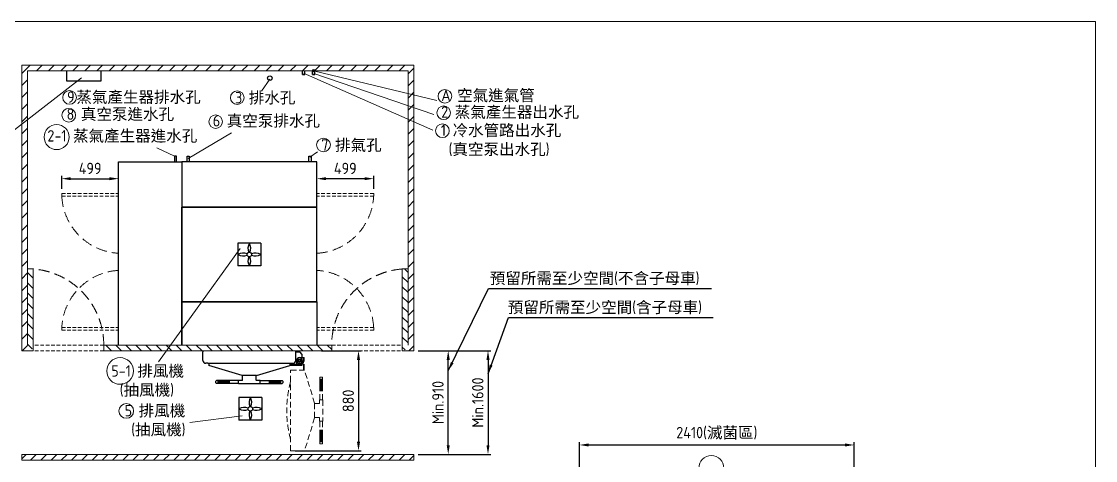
# Model space of a CAD drawing. Header units: millimetres. Extents: x -437105 to -215729, y -13373 to 269.
# Drawn here: x -344149 to -334723, y -3588 to 269 of the extents above; entities that cross this region are included whole.
import ezdxf

# ---------------------------------------------------------------- set-up
doc = ezdxf.new("R2010")
doc.units = ezdxf.units.MM
doc.header["$MEASUREMENT"] = 0
doc.linetypes.add('HIDDEN', pattern=[9.525, 6.35, -3.175])
doc.layers.get('0').update_dxf_attribs({"lineweight": 25})
for name, color, linetype, lineweight in [('D', 3, 'Continuous', 13), ('F', 7, 'Continuous', 15), ('H', 2, 'HIDDEN', 15), ('S', 4, 'Continuous', 15)]:
    doc.layers.add(name, color=color, linetype=linetype, lineweight=lineweight)
doc.styles.get("Standard").update_dxf_attribs({"font": 'KAIU.TTF'})
doc.styles.add('STU25', font='isocp2.shx')
doc.dimstyles.new('STU25', dxfattribs={"dimscale": 40, "dimtxt": 2.5, "dimasz": 2, "dimexe": 0.6, "dimexo": 1, "dimgap": 1, "dimtad": 1, "dimdsep": 46, "dimtxsty": 'STU25', "dimcen": 2, "dimazin": 2, "dimtfac": 1, "dimtmove": 0, "dimatfit": 3, "dimfxl": 0, "dimtolj": 1, "dimtzin": 0, "dimarcsym": 0})
doc.dimstyles.new('STU25$7', dxfattribs={"dimscale": 40, "dimtxt": 2.5, "dimasz": 2, "dimexe": 1.25, "dimexo": 0.625, "dimgap": 1, "dimtad": 0, "dimdec": 4, "dimdsep": 46, "dimtxsty": 'STU25', "dimcen": 2.5, "dimazin": 2, "dimtfac": 1, "dimtdec": 4, "dimtmove": 0, "dimatfit": 3, "dimfxl": 0, "dimtolj": 1, "dimtzin": 0, "dimarcsym": 0})

# ---------------------------------------------------------------- blocks, each defined once
blk = doc.blocks.new('*D4')
at = {"layer": 'D', "color": 0, "lineweight": -2}
for p, q in [((-341516.6, -2623.4), (-341167, -2623.4)), ((-341191, -2703.4), (-341191, -3423.4)), ((-341747.1, -3503.4), (-341167, -3503.4))]:
    blk.add_line(p, q, dxfattribs=at)
at = {"layer": 'D', "color": 0}
for points in [[(-341177.7, -2703.4), (-341204.4, -2703.4), (-341191, -2623.4)], [(-341204.4, -3423.4), (-341177.7, -3423.4), (-341191, -3503.4)]]:
    blk.add_solid(points, dxfattribs=at)
at = {"layer": 'Defpoints', "color": 0}
for p in [(-341556.6, -2623.4), (-341787.1, -3503.4), (-341191, -3503.4)]:
    blk.add_point(p, dxfattribs=at)
at = {"layer": 'D', "color": 0, "insert": (-341281, -3063.4), "char_height": 100, "attachment_point": 5, "rotation": 90, "style": 'STU25'}
blk.add_mtext('\\A1;880', dxfattribs=at)
blk = doc.blocks.new('*D7')
at = {"layer": 'D', "color": 0, "lineweight": -2}
for p, q in [((-340666.6, -2623.4), (-340379.7, -2623.4)), ((-340403.7, -3453.4), (-340403.7, -2703.4)), ((-340666.6, -3533.4), (-340379.7, -3533.4))]:
    blk.add_line(p, q, dxfattribs=at)
at = {"layer": 'D', "color": 0}
for points in [[(-340390.4, -2703.4), (-340417.1, -2703.4), (-340403.7, -2623.4)], [(-340417.1, -3453.4), (-340390.4, -3453.4), (-340403.7, -3533.4)]]:
    blk.add_solid(points, dxfattribs=at)
at = {"layer": 'Defpoints', "color": 0}
for p in [(-340706.6, -2623.4), (-340403.7, -2623.4), (-340706.6, -3533.4)]:
    blk.add_point(p, dxfattribs=at)
at = {"layer": 'D', "color": 0, "insert": (-340493.7, -3078.4), "char_height": 100, "attachment_point": 5, "rotation": 90, "style": 'STU25'}
blk.add_mtext('\\A1;{\\Fisocp2.shx;Min.910}', dxfattribs=at)
blk = doc.blocks.new('*D8')
at = {"layer": 'D', "color": 0, "lineweight": -2}
for p, q in [((-340666.6, -2623.4), (-340030.7, -2623.4)), ((-340054.7, -2703.4), (-340054.7, -3453.4)), ((-340666.6, -3533.4), (-340030.7, -3533.4))]:
    blk.add_line(p, q, dxfattribs=at)
at = {"layer": 'D', "color": 0}
for points in [[(-340041.4, -2703.4), (-340068, -2703.4), (-340054.7, -2623.4)], [(-340068, -3453.4), (-340041.4, -3453.4), (-340054.7, -3533.4)]]:
    blk.add_solid(points, dxfattribs=at)
at = {"layer": 'Defpoints', "color": 0}
for p in [(-340706.6, -2623.4), (-340706.6, -3533.4), (-340054.7, -3533.4)]:
    blk.add_point(p, dxfattribs=at)
at = {"layer": 'D', "color": 0, "insert": (-340144.7, -3078.4), "char_height": 100, "attachment_point": 5, "rotation": 90, "style": 'STU25'}
blk.add_mtext('\\A1;{\\Fisocp2.shx;Min.1600}', dxfattribs=at)
blk = doc.blocks.new('*D10')
at = {"layer": 'D', "color": 0, "lineweight": -2}
for p, q in [((-339251.7, -3884.9), (-339251.7, -3427)), ((-339171.7, -3451), (-336921.7, -3451)), ((-336841.7, -3884.9), (-336841.7, -3427))]:
    blk.add_line(p, q, dxfattribs=at)
at = {"layer": 'D', "color": 0}
for points in [[(-339171.7, -3437.6), (-339171.7, -3464.3), (-339251.7, -3451)], [(-336921.7, -3464.3), (-336921.7, -3437.6), (-336841.7, -3451)]]:
    blk.add_solid(points, dxfattribs=at)
at = {"layer": 'Defpoints', "color": 0}
for p in [(-336841.7, -3451), (-339251.7, -3924.9), (-336841.7, -3924.9)]:
    blk.add_point(p, dxfattribs=at)
at = {"layer": 'D', "color": 0, "insert": (-338046.7, -3348), "char_height": 100, "attachment_point": 5, "style": 'STU25'}
blk.add_mtext('\\A1;2410({\\f標楷體|b0|i0|c136|p65;滅菌區})', dxfattribs=at)
blk = doc.blocks.new('*D19')
at = {"layer": 'D', "color": 0, "lineweight": -2}
for p, q in [((-343795.6, -1201.4), (-343795.6, -1087.9)), ((-343715.6, -1111.9), (-343376.6, -1111.9)), ((-343296.6, -1201.4), (-343296.6, -1087.9))]:
    blk.add_line(p, q, dxfattribs=at)
at = {"layer": 'D', "color": 0}
for points in [[(-343715.6, -1098.6), (-343715.6, -1125.2), (-343795.6, -1111.9)], [(-343376.6, -1125.2), (-343376.6, -1098.6), (-343296.6, -1111.9)]]:
    blk.add_solid(points, dxfattribs=at)
at = {"layer": 'Defpoints', "color": 0}
for p in [(-343296.6, -1111.9), (-343795.6, -1241.4), (-343296.6, -1241.4)]:
    blk.add_point(p, dxfattribs=at)
at = {"layer": 'D', "color": 0, "insert": (-343546.1, -1021.9), "char_height": 100, "attachment_point": 5, "style": 'STU25'}
blk.add_mtext('\\A1;499', dxfattribs=at)
blk = doc.blocks.new('*D20')
at = {"layer": 'D', "color": 0, "lineweight": -2}
for p, q in [((-341556.6, -1201.4), (-341556.6, -1087.9)), ((-341137.6, -1111.9), (-341476.6, -1111.9)), ((-341057.6, -1201.4), (-341057.6, -1087.9))]:
    blk.add_line(p, q, dxfattribs=at)
at = {"layer": 'D', "color": 0}
for points in [[(-341476.6, -1098.6), (-341476.6, -1125.2), (-341556.6, -1111.9)], [(-341137.6, -1125.2), (-341137.6, -1098.6), (-341057.6, -1111.9)]]:
    blk.add_solid(points, dxfattribs=at)
at = {"layer": 'Defpoints', "color": 0}
for p in [(-341556.6, -1111.9), (-341556.6, -1241.4), (-341057.6, -1241.4)]:
    blk.add_point(p, dxfattribs=at)
at = {"layer": 'D', "color": 0, "insert": (-341307.1, -1021.9), "char_height": 100, "attachment_point": 5, "style": 'STU25'}
blk.add_mtext('\\A1;499', dxfattribs=at)

msp = doc.modelspace()

# ---------------------------------------------------------------- hatches: boundary and pattern name
msp.add_hatch(color=256).paths.add_polyline_path([(-341584.666, -152.687, 1), (-341584.666, -174.208, 1)])
at = {"layer": 'H', "ltscale": 5}
h = msp.add_hatch(dxfattribs=at)
h.set_pattern_fill('ANSI31', color=256, scale=600, style=0)
h.set_pattern_definition([(45, (-134889.81, 13589.924), (-53.033009, 53.033009), [])])
h.paths.add_polyline_path([(-344096.561, -163.447), (-340756.561, -163.447), (-340756.561, -2573.447), (-340756.561, -2623.447), (-340706.561, -2623.447), (-340706.561, -113.447), (-344146.561, -113.447), (-344146.561, -2623.447), (-344096.561, -2623.447), (-344096.561, -2573.447)])
edge = h.paths.add_edge_path(flags=17)
edge.add_line((-341556.561, -163.447), (-342741.561, -163.447))
h = msp.add_hatch(dxfattribs=at)
h.set_pattern_fill('ANSI31', color=256, scale=20, angle=270, style=0)
h.set_pattern_definition([(315, (-110085.61, 13524.415), (44.90128, 44.90128), [])])
h.paths.add_polyline_path([(-344096.561, -1904.232), (-344096.561, -2573.447), (-344071.561, -2616.749), (-344046.561, -2602.315), (-344046.561, -1904.232)])
h = msp.add_hatch(dxfattribs=at)
h.set_pattern_fill('ANSI31', color=256, scale=500, angle=270, style=0)
h.set_pattern_definition([(315, (-124615.774, 13589.924), (44.194174, 44.194174), [])])
h.paths.add_polyline_path([(-340756.561, -1904.232), (-340756.561, -2573.447), (-340781.561, -2616.749), (-340806.561, -2602.315), (-340806.561, -1904.232)])
h = msp.add_hatch(dxfattribs=at)
h.set_pattern_fill('ANSI31', color=256, scale=500, angle=270, style=0)
h.set_pattern_definition([(315, (-125255.774, 13589.924), (44.194174, 44.194174), [])])
h.paths.add_polyline_path([(-341425.777, -2623.447), (-341425.777, -2573.447), (-343427.346, -2573.447), (-343427.346, -2623.447)])
h = msp.add_hatch(dxfattribs=at)
h.set_pattern_fill('ANSI31', color=256, scale=20, style=0)
h.set_pattern_definition([(45, (-125398.286, 13479.924), (-44.90128, 44.90128), [])])
h.paths.add_polyline_path([(-344146.561, -3533.447), (-344146.561, -3583.447), (-340706.561, -3583.447), (-340706.561, -3533.447)])

# ---------------------------------------------------------------- linework, layer by layer
for p, q in [((-341683.333, -195.822), (-341683.333, -163.447)), ((-341663.333, -195.822), (-341663.333, -163.447)), ((-341594.666, -195.822), (-341594.666, -163.447)), ((-341574.666, -195.822), (-341574.666, -163.447)), ((-341683.333, -195.822), (-341663.333, -195.822)), ((-341594.666, -195.822), (-341574.666, -195.822)), ((-342787.148, -913.447), (-342807.148, -913.447)), ((-342807.148, -913.447), (-342807.148, -963.447)), ((-342787.148, -963.447), (-342787.148, -913.447)), ((-342695.975, -963.447), (-342695.975, -913.447)), ((-342695.975, -913.447), (-342675.975, -913.447)), ((-342675.975, -913.447), (-342675.975, -963.447)), ((-341626.561, -963.447), (-341626.561, -913.447)), ((-341626.561, -913.447), (-341606.561, -913.447)), ((-341606.561, -913.447), (-341606.561, -963.447)), ((-343296.561, -2573.447), (-343296.561, -963.447)), ((-343296.561, -963.447), (-342741.561, -963.447)), ((-341556.561, -963.447), (-342741.561, -963.447)), ((-342741.561, -963.447), (-342741.561, -1363.447)), ((-342741.561, -963.447), (-342741.561, -2573.447)), ((-341581.561, -963.447), (-342716.561, -963.447)), ((-341556.561, -1363.447), (-341556.561, -963.447)), ((-342741.561, -1363.447), (-341556.561, -1363.447)), ((-341556.561, -1363.447), (-342741.561, -1363.447)), ((-342741.561, -2193.447), (-342741.561, -1363.447)), ((-341556.561, -2193.447), (-341556.561, -1363.447)), ((-342049.061, -1678.447), (-342249.061, -1678.447)), ((-342249.061, -1678.447), (-342249.061, -1878.447)), ((-342049.061, -1678.447), (-342049.061, -1878.447)), ((-341556.561, -1920.044), (-341556.561, -1764.851)), ((-342049.061, -1878.447), (-342249.061, -1878.447)), ((-341556.561, -2193.447), (-342741.561, -2193.447)), ((-342741.561, -2193.447), (-341556.561, -2193.447)), ((-342741.561, -2573.447), (-342741.561, -2193.447)), ((-341556.561, -2193.447), (-341556.561, -2573.447)), ((-342556.061, -2709.447), (-342556.061, -2632.447)), ((-341742.061, -2709.447), (-341742.061, -2632.447)), ((-341742.061, -2708.447), (-341742.061, -2633.447)), ((-341742.061, -2633.447), (-341734.061, -2633.447)), ((-341734.061, -2633.447), (-341706.464, -2633.447)), ((-341685.157, -2657.078), (-341702.56, -2635.324)), ((-341734.061, -2708.447), (-341742.061, -2708.447)), ((-341734.061, -2708.447), (-341734.061, -2742.447)), ((-341684.061, -2708.447), (-341684.061, -2660.201)), ((-341684.061, -2708.447), (-341684.061, -2742.447)), ((-342514.061, -2733.447), (-342532.061, -2733.447)), ((-342514.061, -2733.447), (-341766.061, -2733.447)), ((-342504.061, -2733.447), (-342504.061, -2752.447)), ((-342213.061, -2841.446), (-342504.061, -2752.447)), ((-342085.061, -2841.446), (-341794.061, -2752.447)), ((-341794.061, -2733.447), (-341794.061, -2752.447)), ((-341794.061, -2742.447), (-341684.061, -2742.447)), ((-341794.061, -2750.447), (-341684.061, -2750.447)), ((-341784.061, -2733.447), (-341766.061, -2733.447)), ((-341734.061, -2742.447), (-341684.061, -2742.447)), ((-341684.061, -2750.447), (-341684.061, -2742.447)), ((-342443.168, -2905.146), (-342443.168, -2891.746)), ((-342243.168, -2885.746), (-342437.168, -2885.746)), ((-342243.168, -2911.146), (-342437.168, -2911.146)), ((-342423.168, -2890.724), (-342418.19, -2885.746)), ((-342423.168, -2888.724), (-342420.19, -2885.746)), ((-342423.168, -2886.724), (-342422.19, -2885.746)), ((-342423.168, -2892.724), (-342416.19, -2885.746)), ((-342423.168, -2900.724), (-342408.19, -2885.746)), ((-342423.168, -2902.724), (-342406.19, -2885.746)), ((-342423.168, -2911.146), (-342423.168, -2885.746)), ((-342423.168, -2898.724), (-342410.19, -2885.746)), ((-342423.168, -2894.724), (-342414.19, -2885.746)), ((-342423.168, -2896.724), (-342412.19, -2885.746)), ((-342423.168, -2910.724), (-342398.19, -2885.746)), ((-342423.168, -2904.724), (-342404.19, -2885.746)), ((-342423.168, -2906.724), (-342402.19, -2885.746)), ((-342423.168, -2908.724), (-342400.19, -2885.746)), ((-342399.354, -2911.146), (-342423.168, -2887.333)), ((-342401.354, -2911.146), (-342423.168, -2889.333)), ((-342403.354, -2911.146), (-342423.168, -2891.333)), ((-342405.354, -2911.146), (-342423.168, -2893.333)), ((-342407.354, -2911.146), (-342423.168, -2895.333)), ((-342409.354, -2911.146), (-342423.168, -2897.333)), ((-342411.354, -2911.146), (-342423.168, -2899.333)), ((-342413.354, -2911.146), (-342423.168, -2901.333)), ((-342415.354, -2911.146), (-342423.168, -2903.333)), ((-342417.354, -2911.146), (-342423.168, -2905.333)), ((-342419.354, -2911.146), (-342423.168, -2907.333)), ((-342421.354, -2911.146), (-342423.168, -2909.333)), ((-342397.354, -2911.146), (-342422.754, -2885.746)), ((-342421.59, -2911.146), (-342396.19, -2885.746)), ((-342395.354, -2911.146), (-342420.754, -2885.746)), ((-342419.59, -2911.146), (-342394.19, -2885.746)), ((-342393.354, -2911.146), (-342418.754, -2885.746)), ((-342417.59, -2911.146), (-342392.19, -2885.746)), ((-342391.354, -2911.146), (-342416.754, -2885.746)), ((-342415.59, -2911.146), (-342390.19, -2885.746)), ((-342389.354, -2911.146), (-342414.754, -2885.746)), ((-342413.59, -2911.146), (-342388.19, -2885.746)), ((-342387.354, -2911.146), (-342412.754, -2885.746)), ((-342411.59, -2911.146), (-342386.19, -2885.746)), ((-342385.354, -2911.146), (-342410.754, -2885.746)), ((-342409.59, -2911.146), (-342384.19, -2885.746)), ((-342383.354, -2911.146), (-342408.754, -2885.746)), ((-342407.59, -2911.146), (-342382.19, -2885.746)), ((-342381.354, -2911.146), (-342406.754, -2885.746)), ((-342405.59, -2911.146), (-342380.19, -2885.746)), ((-342379.354, -2911.146), (-342404.754, -2885.746)), ((-342403.59, -2911.146), (-342378.19, -2885.746)), ((-342377.354, -2911.146), (-342402.754, -2885.746)), ((-342401.59, -2911.146), (-342376.19, -2885.746)), ((-342375.354, -2911.146), (-342400.754, -2885.746)), ((-342399.59, -2911.146), (-342374.19, -2885.746)), ((-342373.354, -2911.146), (-342398.754, -2885.746)), ((-342397.59, -2911.146), (-342372.19, -2885.746)), ((-342371.354, -2911.146), (-342396.754, -2885.746)), ((-342395.59, -2911.146), (-342370.19, -2885.746)), ((-342369.354, -2911.146), (-342394.754, -2885.746)), ((-342393.59, -2911.146), (-342368.19, -2885.746)), ((-342367.354, -2911.146), (-342392.754, -2885.746)), ((-342391.59, -2911.146), (-342366.19, -2885.746)), ((-342365.354, -2911.146), (-342390.754, -2885.746)), ((-342389.59, -2911.146), (-342364.19, -2885.746)), ((-342363.354, -2911.146), (-342388.754, -2885.746)), ((-342387.59, -2911.146), (-342362.19, -2885.746)), ((-342361.354, -2911.146), (-342386.754, -2885.746)), ((-342385.59, -2911.146), (-342360.19, -2885.746)), ((-342359.354, -2911.146), (-342384.754, -2885.746)), ((-342383.59, -2911.146), (-342358.19, -2885.746)), ((-342357.354, -2911.146), (-342382.754, -2885.746)), ((-342381.59, -2911.146), (-342356.19, -2885.746)), ((-342355.354, -2911.146), (-342380.754, -2885.746)), ((-342379.59, -2911.146), (-342354.19, -2885.746)), ((-342353.354, -2911.146), (-342378.754, -2885.746)), ((-342377.59, -2911.146), (-342352.19, -2885.746)), ((-342351.354, -2911.146), (-342376.754, -2885.746)), ((-342375.59, -2911.146), (-342350.19, -2885.746)), ((-342349.354, -2911.146), (-342374.754, -2885.746)), ((-342373.59, -2911.146), (-342348.19, -2885.746)), ((-342347.354, -2911.146), (-342372.754, -2885.746)), ((-342371.59, -2911.146), (-342346.19, -2885.746)), ((-342345.354, -2911.146), (-342370.754, -2885.746)), ((-342369.59, -2911.146), (-342344.19, -2885.746)), ((-342343.354, -2911.146), (-342368.754, -2885.746)), ((-342367.59, -2911.146), (-342342.19, -2885.746)), ((-342341.354, -2911.146), (-342366.754, -2885.746)), ((-342365.59, -2911.146), (-342340.19, -2885.746)), ((-342339.354, -2911.146), (-342364.754, -2885.746)), ((-342363.59, -2911.146), (-342338.19, -2885.746)), ((-342337.354, -2911.146), (-342362.754, -2885.746)), ((-342361.59, -2911.146), (-342336.19, -2885.746)), ((-342335.354, -2911.146), (-342360.754, -2885.746)), ((-342359.59, -2911.146), (-342334.19, -2885.746)), ((-342333.354, -2911.146), (-342358.754, -2885.746)), ((-342357.59, -2911.146), (-342332.19, -2885.746)), ((-342331.354, -2911.146), (-342356.754, -2885.746)), ((-342355.59, -2911.146), (-342330.19, -2885.746)), ((-342329.354, -2911.146), (-342354.754, -2885.746)), ((-342353.59, -2911.146), (-342328.19, -2885.746)), ((-342327.354, -2911.146), (-342352.754, -2885.746)), ((-342351.59, -2911.146), (-342326.19, -2885.746)), ((-342325.354, -2911.146), (-342350.754, -2885.746)), ((-342349.59, -2911.146), (-342324.19, -2885.746)), ((-342323.354, -2911.146), (-342348.754, -2885.746)), ((-342347.59, -2911.146), (-342323.168, -2886.724)), ((-342323.168, -2909.333), (-342346.754, -2885.746)), ((-342345.59, -2911.146), (-342323.168, -2888.724)), ((-342323.168, -2907.333), (-342344.754, -2885.746)), ((-342343.59, -2911.146), (-342323.168, -2890.724)), ((-342323.168, -2905.333), (-342342.754, -2885.746)), ((-342341.59, -2911.146), (-342323.168, -2892.724)), ((-342323.168, -2903.333), (-342340.754, -2885.746)), ((-342339.59, -2911.146), (-342323.168, -2894.724)), ((-342323.168, -2901.333), (-342338.754, -2885.746)), ((-342337.59, -2911.146), (-342323.168, -2896.724)), ((-342323.168, -2899.333), (-342336.754, -2885.746)), ((-342335.59, -2911.146), (-342323.168, -2898.724)), ((-342323.168, -2897.333), (-342334.754, -2885.746)), ((-342333.59, -2911.146), (-342323.168, -2900.724)), ((-342323.168, -2895.333), (-342332.754, -2885.746)), ((-342331.59, -2911.146), (-342323.168, -2902.724)), ((-342323.168, -2893.333), (-342330.754, -2885.746)), ((-342329.59, -2911.146), (-342323.168, -2904.724)), ((-342323.168, -2891.333), (-342328.754, -2885.746)), ((-342327.59, -2911.146), (-342323.168, -2906.724)), ((-342323.168, -2889.333), (-342326.754, -2885.746)), ((-342325.59, -2911.146), (-342323.168, -2908.724)), ((-342323.168, -2887.333), (-342324.754, -2885.746)), ((-342323.168, -2911.146), (-342323.168, -2885.746)), ((-342243.168, -2911.446), (-342243.168, -2885.446)), ((-342211.561, -2883.446), (-342241.168, -2883.446)), ((-342056.955, -2913.446), (-342241.168, -2913.446)), ((-342085.061, -2841.446), (-342213.061, -2841.446)), ((-342209.561, -2881.446), (-342209.561, -2841.446)), ((-342088.561, -2881.446), (-342088.561, -2841.446)), ((-342056.955, -2883.446), (-342086.561, -2883.446)), ((-342054.955, -2911.446), (-342054.955, -2885.446)), ((-342054.955, -2885.746), (-341860.955, -2885.746)), ((-342054.955, -2911.146), (-341860.955, -2911.146)), ((-341972.532, -2885.746), (-341974.955, -2888.169)), ((-341962.532, -2885.746), (-341974.955, -2898.169)), ((-341964.532, -2885.746), (-341974.955, -2896.169)), ((-341966.532, -2885.746), (-341974.955, -2894.169)), ((-341968.532, -2885.746), (-341974.955, -2892.169)), ((-341970.532, -2885.746), (-341974.955, -2890.169)), ((-341974.955, -2885.746), (-341974.955, -2911.146)), ((-341950.532, -2885.746), (-341974.955, -2910.169)), ((-341952.532, -2885.746), (-341974.955, -2908.169)), ((-341954.532, -2885.746), (-341974.955, -2906.169)), ((-341956.532, -2885.746), (-341974.955, -2904.169)), ((-341958.532, -2885.746), (-341974.955, -2902.169)), ((-341960.532, -2885.746), (-341974.955, -2900.169)), ((-341974.955, -2887.56), (-341951.368, -2911.146)), ((-341974.955, -2889.56), (-341953.368, -2911.146)), ((-341974.955, -2891.56), (-341955.368, -2911.146)), ((-341974.955, -2893.56), (-341957.368, -2911.146)), ((-341974.955, -2895.56), (-341959.368, -2911.146)), ((-341974.955, -2897.56), (-341961.368, -2911.146)), ((-341974.955, -2899.56), (-341963.368, -2911.146)), ((-341974.955, -2901.56), (-341965.368, -2911.146)), ((-341974.955, -2903.56), (-341967.368, -2911.146)), ((-341974.955, -2905.56), (-341969.368, -2911.146)), ((-341974.955, -2907.56), (-341971.368, -2911.146)), ((-341974.955, -2909.56), (-341973.368, -2911.146)), ((-341974.768, -2885.746), (-341949.368, -2911.146)), ((-341948.532, -2885.746), (-341973.932, -2911.146)), ((-341972.768, -2885.746), (-341947.368, -2911.146)), ((-341946.532, -2885.746), (-341971.932, -2911.146)), ((-341970.768, -2885.746), (-341945.368, -2911.146)), ((-341944.532, -2885.746), (-341969.932, -2911.146)), ((-341968.768, -2885.746), (-341943.368, -2911.146)), ((-341942.532, -2885.746), (-341967.932, -2911.146)), ((-341966.768, -2885.746), (-341941.368, -2911.146)), ((-341940.532, -2885.746), (-341965.932, -2911.146)), ((-341964.768, -2885.746), (-341939.368, -2911.146)), ((-341938.532, -2885.746), (-341963.932, -2911.146)), ((-341962.768, -2885.746), (-341937.368, -2911.146)), ((-341936.532, -2885.746), (-341961.932, -2911.146)), ((-341960.768, -2885.746), (-341935.368, -2911.146)), ((-341934.532, -2885.746), (-341959.932, -2911.146)), ((-341958.768, -2885.746), (-341933.368, -2911.146)), ((-341932.532, -2885.746), (-341957.932, -2911.146)), ((-341956.768, -2885.746), (-341931.368, -2911.146)), ((-341930.532, -2885.746), (-341955.932, -2911.146)), ((-341954.768, -2885.746), (-341929.368, -2911.146)), ((-341928.532, -2885.746), (-341953.932, -2911.146)), ((-341952.768, -2885.746), (-341927.368, -2911.146)), ((-341926.532, -2885.746), (-341951.932, -2911.146)), ((-341950.768, -2885.746), (-341925.368, -2911.146)), ((-341924.532, -2885.746), (-341949.932, -2911.146)), ((-341948.768, -2885.746), (-341923.368, -2911.146)), ((-341922.532, -2885.746), (-341947.932, -2911.146)), ((-341946.768, -2885.746), (-341921.368, -2911.146)), ((-341920.532, -2885.746), (-341945.932, -2911.146)), ((-341944.768, -2885.746), (-341919.368, -2911.146)), ((-341918.532, -2885.746), (-341943.932, -2911.146)), ((-341942.768, -2885.746), (-341917.368, -2911.146)), ((-341916.532, -2885.746), (-341941.932, -2911.146)), ((-341940.768, -2885.746), (-341915.368, -2911.146)), ((-341914.532, -2885.746), (-341939.932, -2911.146)), ((-341938.768, -2885.746), (-341913.368, -2911.146)), ((-341912.532, -2885.746), (-341937.932, -2911.146)), ((-341936.768, -2885.746), (-341911.368, -2911.146)), ((-341910.532, -2885.746), (-341935.932, -2911.146)), ((-341934.768, -2885.746), (-341909.368, -2911.146)), ((-341908.532, -2885.746), (-341933.932, -2911.146)), ((-341932.768, -2885.746), (-341907.368, -2911.146)), ((-341906.532, -2885.746), (-341931.932, -2911.146)), ((-341930.768, -2885.746), (-341905.368, -2911.146)), ((-341904.532, -2885.746), (-341929.932, -2911.146)), ((-341928.768, -2885.746), (-341903.368, -2911.146)), ((-341902.532, -2885.746), (-341927.932, -2911.146)), ((-341926.768, -2885.746), (-341901.368, -2911.146)), ((-341900.532, -2885.746), (-341925.932, -2911.146)), ((-341924.768, -2885.746), (-341899.368, -2911.146)), ((-341898.532, -2885.746), (-341923.932, -2911.146)), ((-341922.768, -2885.746), (-341897.368, -2911.146)), ((-341896.532, -2885.746), (-341921.932, -2911.146)), ((-341920.768, -2885.746), (-341895.368, -2911.146)), ((-341894.532, -2885.746), (-341919.932, -2911.146)), ((-341918.768, -2885.746), (-341893.368, -2911.146)), ((-341892.532, -2885.746), (-341917.932, -2911.146)), ((-341916.768, -2885.746), (-341891.368, -2911.146)), ((-341890.532, -2885.746), (-341915.932, -2911.146)), ((-341914.768, -2885.746), (-341889.368, -2911.146)), ((-341888.532, -2885.746), (-341913.932, -2911.146)), ((-341912.768, -2885.746), (-341887.368, -2911.146)), ((-341886.532, -2885.746), (-341911.932, -2911.146)), ((-341910.768, -2885.746), (-341885.368, -2911.146)), ((-341884.532, -2885.746), (-341909.932, -2911.146)), ((-341908.768, -2885.746), (-341883.368, -2911.146)), ((-341882.532, -2885.746), (-341907.932, -2911.146)), ((-341906.768, -2885.746), (-341881.368, -2911.146)), ((-341880.532, -2885.746), (-341905.932, -2911.146)), ((-341904.768, -2885.746), (-341879.368, -2911.146)), ((-341878.532, -2885.746), (-341903.932, -2911.146)), ((-341902.768, -2885.746), (-341877.368, -2911.146)), ((-341876.532, -2885.746), (-341901.932, -2911.146)), ((-341900.768, -2885.746), (-341875.368, -2911.146)), ((-341874.955, -2886.169), (-341899.932, -2911.146)), ((-341898.768, -2885.746), (-341874.955, -2909.56)), ((-341874.955, -2888.169), (-341897.932, -2911.146)), ((-341896.768, -2885.746), (-341874.955, -2907.56)), ((-341874.955, -2890.169), (-341895.932, -2911.146)), ((-341894.768, -2885.746), (-341874.955, -2905.56)), ((-341874.955, -2892.169), (-341893.932, -2911.146)), ((-341892.768, -2885.746), (-341874.955, -2903.56)), ((-341874.955, -2894.169), (-341891.932, -2911.146)), ((-341890.768, -2885.746), (-341874.955, -2901.56)), ((-341874.955, -2896.169), (-341889.932, -2911.146)), ((-341888.768, -2885.746), (-341874.955, -2899.56)), ((-341874.955, -2898.169), (-341887.932, -2911.146)), ((-341886.768, -2885.746), (-341874.955, -2897.56)), ((-341874.955, -2900.169), (-341885.932, -2911.146)), ((-341884.768, -2885.746), (-341874.955, -2895.56)), ((-341874.955, -2902.169), (-341883.932, -2911.146)), ((-341882.768, -2885.746), (-341874.955, -2893.56)), ((-341874.955, -2904.169), (-341881.932, -2911.146)), ((-341880.768, -2885.746), (-341874.955, -2891.56)), ((-341874.955, -2906.169), (-341879.932, -2911.146)), ((-341878.768, -2885.746), (-341874.955, -2889.56)), ((-341874.955, -2908.169), (-341877.932, -2911.146)), ((-341876.768, -2885.746), (-341874.955, -2887.56)), ((-341874.955, -2910.169), (-341875.932, -2911.146)), ((-341874.955, -2885.746), (-341874.955, -2911.146)), ((-341854.955, -2891.746), (-341854.955, -2905.146)), ((-342240.061, -3033.447), (-342240.061, -3233.447)), ((-342040.061, -3033.447), (-342240.061, -3033.447)), ((-342040.061, -3033.447), (-342040.061, -3233.447)), ((-342040.061, -3233.447), (-342240.061, -3233.447))]:
    msp.add_line(p, q)
msp.add_lwpolyline([(-343754.022, -163.447), (-343754.022, -253.045), (-343449.333, -253.045), (-343449.333, -163.447)])
for centre, radius in [((-341584.666, -163.447), 10.761), ((-341969.666, -228.447), 20), ((-342149.061, -1778.447), 20), ((-342149.061, -1778.447), 20), ((-342149.061, -1778.447), 20), ((-342149.061, -1778.447), 20), ((-341709.061, -2708.447), 14), ((-341709.061, -2708.447), 8), ((-342140.061, -3133.447), 20), ((-342140.061, -3133.447), 20), ((-342140.061, -3133.447), 20), ((-342140.061, -3133.447), 20)]:
    msp.add_circle(centre, radius)
for centre, radius, start, end in [((-342068.037, -1724.323), 93.11, 150.4818019, 201.9770324), ((-342230.086, -1724.323), 93.11, 338.0229676, 29.5181981), ((-342203.186, -1859.472), 93.11, 68.0229676, 119.5181981), ((-342203.186, -1697.423), 93.11, 240.4818019, 291.9770324), ((-342094.937, -1859.472), 93.11, 60.4818019, 111.9770324), ((-342094.937, -1697.423), 93.11, 248.0229676, 299.5181981), ((-342068.037, -1832.572), 93.11, 158.0229676, 209.5181981), ((-342230.086, -1832.572), 93.11, 330.4818019, 21.9770324), ((-342532.061, -2632.447), 24, 157.9756872, 180), ((-341766.061, -2632.447), 24, 0, 22.0243128), ((-341706.464, -2638.447), 5, 38.6598083, 90), ((-342532.061, -2709.447), 24, 180, 270), ((-341766.061, -2709.447), 24, 270, 0), ((-341709.061, -2708.447), 25, 0, 180), ((-341709.061, -2708.447), 25, 180, 0), ((-341689.061, -2660.201), 5, 0, 38.6598083), ((-342437.168, -2891.746), 6, 90, 180), ((-342437.168, -2905.146), 6, 180, 270), ((-342241.168, -2885.446), 2, 90, 180), ((-342241.168, -2911.446), 2, 180, 270), ((-342211.561, -2881.446), 2, 270, 0), ((-342086.561, -2881.446), 2, 180, 270), ((-342056.955, -2885.446), 2, 0, 90), ((-342056.955, -2911.446), 2, 270, 0), ((-341860.955, -2891.746), 6, 0, 90), ((-341860.955, -2905.146), 6, 270, 0), ((-342059.037, -3079.323), 93.11, 150.4818019, 201.9770324), ((-342221.086, -3079.323), 93.11, 338.0229676, 29.5181981), ((-342194.186, -3214.472), 93.11, 68.0229676, 119.5181981), ((-342194.186, -3052.423), 93.11, 240.4818019, 291.9770324), ((-342059.037, -3187.572), 93.11, 158.0229676, 209.5181981), ((-342221.086, -3187.572), 93.11, 330.4818019, 21.9770324), ((-342085.937, -3214.472), 93.11, 60.4818019, 111.9770324), ((-342085.937, -3052.423), 93.11, 248.0229676, 299.5181981)]:
    msp.add_arc(centre, radius, start, end)
at = {"layer": 'D'}
for p, q in [((-341674.557, -185.569), (-340538.107, -685.852)), ((-341584.666, -163.447), (-340504.287, -426.174)), ((-341583.727, -188.304), (-340530.911, -547.74)), ((-343621.028, -226.55), (-344409.713, -837.488)), ((-341969.666, -237.883), (-342043.189, -341.732)), ((-342685.611, -933.851), (-342304.426, -708.874)), ((-342807.148, -913.447), (-342960.684, -840.778)), ((-341617.129, -923.969), (-341549.56, -876.366)), ((-342230.086, -1724.323), (-342945.545, -2721.718)), ((-342211.349, -3194.547), (-342672.607, -3253.524))]:
    msp.add_line(p, q, dxfattribs=at)
for centre, radius in [((-343726.24, -398.082), 60), ((-342255.055, -400.353), 60), ((-340432.451, -388.331), 60), ((-343733.933, -554.062), 60), ((-342444.583, -611.181), 60), ((-340443.738, -532.771), 60), ((-343840.272, -746.528), 110), ((-340454.204, -691.473), 60), ((-341498.317, -815.982), 60), ((-343283.082, -2801.163), 117.173), ((-343228.946, -3152.201), 64.134), ((-338094.875, -3654.061), 110)]:
    msp.add_circle(centre, radius, dxfattribs=at)
at = {"layer": 'F', "color": 6}
for points in [[(-349373.432, 269.148), (-349373.432, -10030.852), (-334723.432, -10030.852), (-334723.432, 269.148)], [(-349373.286, 269.045), (-349373.286, -10030.852), (-334723.432, -10030.852), (-334723.432, 269.045)]]:
    msp.add_lwpolyline(points, close=True, dxfattribs=at)
at = {"layer": 'H', "ltscale": 5}
for p, q in [((-343795.561, -1266.447), (-343795.561, -1241.447)), ((-343795.561, -1241.447), (-343296.561, -1241.447)), ((-343795.561, -1266.447), (-343296.561, -1266.447)), ((-341057.561, -1241.447), (-341556.561, -1241.447)), ((-341057.561, -1266.447), (-341556.561, -1266.447)), ((-341057.561, -1266.447), (-341057.561, -1241.447)), ((-343795.561, -2418.447), (-343296.561, -2418.447)), ((-343795.561, -2418.447), (-343795.561, -2443.447)), ((-343795.561, -2443.447), (-343296.561, -2443.447)), ((-341057.561, -2418.447), (-341556.561, -2418.447)), ((-341057.561, -2443.447), (-341556.561, -2443.447)), ((-341057.561, -2418.447), (-341057.561, -2443.447)), ((-343427.346, -2573.447), (-344046.561, -2573.447)), ((-343427.346, -2623.447), (-344046.561, -2623.447)), ((-341425.777, -2573.447), (-340806.561, -2573.447)), ((-341425.777, -2623.447), (-340806.561, -2623.447))]:
    msp.add_line(p, q, dxfattribs=at)
at = {"layer": 'H', "ltscale": 3}
for p, q in [((-341709.061, -2683.447), (-341675.061, -2683.447)), ((-341675.061, -2733.447), (-341675.061, -2683.447)), ((-341667.061, -2683.447), (-341675.061, -2683.447)), ((-341709.061, -2733.447), (-341675.061, -2733.447))]:
    msp.add_line(p, q, dxfattribs=at)
at = {"layer": 'H', "ltscale": 8}
for p, q in [((-341675.061, -2793.447), (-341675.061, -2683.447)), ((-341667.061, -2793.447), (-341667.061, -2683.447)), ((-341787.061, -3503.447), (-341787.061, -2793.447)), ((-341787.061, -2793.447), (-341666.061, -2793.447)), ((-341666.061, -2793.447), (-341665.065, -2793.535)), ((-341576.066, -3084.447), (-341665.065, -2793.535)), ((-341531.761, -3054.341), (-341531.761, -2860.341)), ((-341531.761, -2898.155), (-341507.948, -2874.341)), ((-341531.761, -2896.155), (-341509.948, -2874.341)), ((-341531.761, -2894.155), (-341511.948, -2874.341)), ((-341531.761, -2892.155), (-341513.948, -2874.341)), ((-341531.761, -2874.341), (-341506.361, -2874.341)), ((-341531.761, -2890.155), (-341515.948, -2874.341)), ((-341531.761, -2888.155), (-341517.948, -2874.341)), ((-341531.761, -2884.155), (-341521.948, -2874.341)), ((-341531.761, -2882.155), (-341523.948, -2874.341)), ((-341531.761, -2880.155), (-341525.948, -2874.341)), ((-341531.761, -2886.155), (-341519.948, -2874.341)), ((-341531.761, -2876.155), (-341529.948, -2874.341)), ((-341531.761, -2878.155), (-341527.948, -2874.341)), ((-341531.761, -2900.155), (-341506.361, -2874.755)), ((-341531.761, -2875.918), (-341506.361, -2901.318)), ((-341531.761, -2902.155), (-341506.361, -2876.755)), ((-341531.761, -2877.918), (-341506.361, -2903.318)), ((-341531.761, -2904.155), (-341506.361, -2878.755)), ((-341531.761, -2879.918), (-341506.361, -2905.318)), ((-341531.761, -2906.155), (-341506.361, -2880.755)), ((-341531.761, -2881.918), (-341506.361, -2907.318)), ((-341531.761, -2908.155), (-341506.361, -2882.755)), ((-341531.761, -2883.918), (-341506.361, -2909.318)), ((-341531.761, -2910.155), (-341506.361, -2884.755)), ((-341531.761, -2885.918), (-341506.361, -2911.318)), ((-341531.761, -2912.155), (-341506.361, -2886.755)), ((-341531.761, -2887.918), (-341506.361, -2913.318)), ((-341531.761, -2914.155), (-341506.361, -2888.755)), ((-341531.761, -2889.918), (-341506.361, -2915.318)), ((-341531.761, -2916.155), (-341506.361, -2890.755)), ((-341531.761, -2891.918), (-341506.361, -2917.318)), ((-341531.761, -2918.155), (-341506.361, -2892.755)), ((-341531.761, -2893.918), (-341506.361, -2919.318)), ((-341531.761, -2920.155), (-341506.361, -2894.755)), ((-341531.761, -2895.918), (-341506.361, -2921.318)), ((-341531.761, -2922.155), (-341506.361, -2896.755)), ((-341531.761, -2897.918), (-341506.361, -2923.318)), ((-341531.761, -2924.155), (-341506.361, -2898.755)), ((-341531.761, -2899.918), (-341506.361, -2925.318)), ((-341531.761, -2926.155), (-341506.361, -2900.755)), ((-341531.761, -2901.918), (-341506.361, -2927.318)), ((-341531.761, -2928.155), (-341506.361, -2902.755)), ((-341531.761, -2903.918), (-341506.361, -2929.318)), ((-341531.761, -2930.155), (-341506.361, -2904.755)), ((-341531.761, -2905.918), (-341506.361, -2931.318)), ((-341531.761, -2932.155), (-341506.361, -2906.755)), ((-341531.761, -2907.918), (-341506.361, -2933.318)), ((-341531.761, -2934.155), (-341506.361, -2908.755)), ((-341531.761, -2909.918), (-341506.361, -2935.318)), ((-341531.761, -2936.155), (-341506.361, -2910.755)), ((-341531.761, -2911.918), (-341506.361, -2937.318)), ((-341531.761, -2938.155), (-341506.361, -2912.755)), ((-341531.761, -2913.918), (-341506.361, -2939.318)), ((-341531.761, -2940.155), (-341506.361, -2914.755)), ((-341531.761, -2915.918), (-341506.361, -2941.318)), ((-341531.761, -2942.155), (-341506.361, -2916.755)), ((-341531.761, -2917.918), (-341506.361, -2943.318)), ((-341531.761, -2944.155), (-341506.361, -2918.755)), ((-341531.761, -2919.918), (-341506.361, -2945.318)), ((-341531.761, -2946.155), (-341506.361, -2920.755)), ((-341531.339, -2874.341), (-341506.361, -2899.318)), ((-341529.339, -2874.341), (-341506.361, -2897.318)), ((-341527.339, -2874.341), (-341506.361, -2895.318)), ((-341525.761, -2854.341), (-341512.361, -2854.341)), ((-341525.339, -2874.341), (-341506.361, -2893.318)), ((-341523.339, -2874.341), (-341506.361, -2891.318)), ((-341521.339, -2874.341), (-341506.361, -2889.318)), ((-341519.339, -2874.341), (-341506.361, -2887.318)), ((-341517.339, -2874.341), (-341506.361, -2885.318)), ((-341515.339, -2874.341), (-341506.361, -2883.318)), ((-341513.339, -2874.341), (-341506.361, -2881.318)), ((-341511.339, -2874.341), (-341506.361, -2879.318)), ((-341509.339, -2874.341), (-341506.361, -2877.318)), ((-341507.339, -2874.341), (-341506.361, -2875.318)), ((-341506.361, -3054.341), (-341506.361, -2860.341)), ((-341531.761, -2921.918), (-341506.361, -2947.318)), ((-341531.761, -2948.155), (-341506.361, -2922.755)), ((-341531.761, -2923.918), (-341506.361, -2949.318)), ((-341531.761, -2950.155), (-341506.361, -2924.755)), ((-341531.761, -2925.918), (-341506.361, -2951.318)), ((-341531.761, -2952.155), (-341506.361, -2926.755)), ((-341531.761, -2927.918), (-341506.361, -2953.318)), ((-341531.761, -2954.155), (-341506.361, -2928.755)), ((-341531.761, -2929.918), (-341506.361, -2955.318)), ((-341531.761, -2956.155), (-341506.361, -2930.755)), ((-341531.761, -2931.918), (-341506.361, -2957.318)), ((-341531.761, -2958.155), (-341506.361, -2932.755)), ((-341531.761, -2933.918), (-341506.361, -2959.318)), ((-341531.761, -2960.155), (-341506.361, -2934.755)), ((-341531.761, -2935.918), (-341506.361, -2961.318)), ((-341531.761, -2962.155), (-341506.361, -2936.755)), ((-341531.761, -2937.918), (-341506.361, -2963.318)), ((-341531.761, -2964.155), (-341506.361, -2938.755)), ((-341531.761, -2939.918), (-341506.361, -2965.318)), ((-341531.761, -2966.155), (-341506.361, -2940.755)), ((-341531.761, -2941.918), (-341506.361, -2967.318)), ((-341531.761, -2968.155), (-341506.361, -2942.755)), ((-341531.761, -2943.918), (-341506.361, -2969.318)), ((-341531.761, -2970.155), (-341506.361, -2944.755)), ((-341531.761, -2945.918), (-341506.361, -2971.318)), ((-341531.761, -2972.155), (-341506.361, -2946.755)), ((-341531.761, -2947.918), (-341506.361, -2973.318)), ((-341531.761, -2974.155), (-341506.361, -2948.755)), ((-341531.761, -2949.918), (-341507.339, -2974.341)), ((-341531.761, -2951.918), (-341509.339, -2974.341)), ((-341531.761, -2953.918), (-341511.339, -2974.341)), ((-341531.761, -2955.918), (-341513.339, -2974.341)), ((-341531.761, -2957.918), (-341515.339, -2974.341)), ((-341531.761, -2959.918), (-341517.339, -2974.341)), ((-341531.761, -2961.918), (-341519.339, -2974.341)), ((-341531.761, -2963.918), (-341521.339, -2974.341)), ((-341531.761, -2965.918), (-341523.339, -2974.341)), ((-341531.761, -2967.918), (-341525.339, -2974.341)), ((-341531.761, -2969.918), (-341527.339, -2974.341)), ((-341531.761, -2971.918), (-341529.339, -2974.341)), ((-341531.761, -2974.341), (-341506.361, -2974.341)), ((-341529.948, -2974.341), (-341506.361, -2950.755)), ((-341527.948, -2974.341), (-341506.361, -2952.755)), ((-341525.948, -2974.341), (-341506.361, -2954.755)), ((-341523.948, -2974.341), (-341506.361, -2956.755)), ((-341521.948, -2974.341), (-341506.361, -2958.755)), ((-341519.948, -2974.341), (-341506.361, -2960.755)), ((-341517.948, -2974.341), (-341506.361, -2962.755)), ((-341515.948, -2974.341), (-341506.361, -2964.755)), ((-341513.948, -2974.341), (-341506.361, -2966.755)), ((-341511.948, -2974.341), (-341506.361, -2968.755)), ((-341509.948, -2974.341), (-341506.361, -2970.755)), ((-341507.948, -2974.341), (-341506.361, -2972.755)), ((-341576.066, -3084.447), (-341576.066, -3212.447)), ((-341536.061, -3087.947), (-341576.061, -3087.947)), ((-341534.061, -3056.341), (-341534.061, -3085.947)), ((-341506.061, -3054.341), (-341532.061, -3054.341)), ((-341504.061, -3056.341), (-341504.061, -3240.554)), ((-341576.066, -3212.447), (-341665.065, -3503.535)), ((-341536.061, -3208.947), (-341576.061, -3208.947)), ((-341534.061, -3210.947), (-341534.061, -3240.554)), ((-341506.061, -3242.554), (-341532.061, -3242.554)), ((-341531.761, -3242.554), (-341531.761, -3436.554)), ((-341506.361, -3242.554), (-341506.361, -3436.554)), ((-341516.175, -3322.554), (-341531.761, -3338.14)), ((-341514.175, -3322.554), (-341531.761, -3340.14)), ((-341512.175, -3322.554), (-341531.761, -3342.14)), ((-341510.175, -3322.554), (-341531.761, -3344.14)), ((-341508.175, -3322.554), (-341531.761, -3346.14)), ((-341506.361, -3322.554), (-341531.761, -3322.554)), ((-341522.175, -3322.554), (-341531.761, -3332.14)), ((-341520.175, -3322.554), (-341531.761, -3334.14)), ((-341518.175, -3322.554), (-341531.761, -3336.14)), ((-341528.175, -3322.554), (-341531.761, -3326.14)), ((-341526.175, -3322.554), (-341531.761, -3328.14)), ((-341524.175, -3322.554), (-341531.761, -3330.14)), ((-341530.175, -3322.554), (-341531.761, -3324.14)), ((-341506.361, -3322.74), (-341531.761, -3348.14)), ((-341506.361, -3348.976), (-341531.761, -3323.576)), ((-341506.361, -3324.74), (-341531.761, -3350.14)), ((-341506.361, -3350.976), (-341531.761, -3325.576)), ((-341506.361, -3326.74), (-341531.761, -3352.14)), ((-341506.361, -3352.976), (-341531.761, -3327.576)), ((-341506.361, -3328.74), (-341531.761, -3354.14)), ((-341506.361, -3354.976), (-341531.761, -3329.576)), ((-341506.361, -3330.74), (-341531.761, -3356.14)), ((-341506.361, -3356.976), (-341531.761, -3331.576)), ((-341506.361, -3332.74), (-341531.761, -3358.14)), ((-341506.361, -3358.976), (-341531.761, -3333.576)), ((-341506.361, -3334.74), (-341531.761, -3360.14)), ((-341506.361, -3360.976), (-341531.761, -3335.576)), ((-341506.361, -3336.74), (-341531.761, -3362.14)), ((-341506.361, -3362.976), (-341531.761, -3337.576)), ((-341506.361, -3338.74), (-341531.761, -3364.14)), ((-341506.361, -3364.976), (-341531.761, -3339.576)), ((-341506.361, -3340.74), (-341531.761, -3366.14)), ((-341506.361, -3366.976), (-341531.761, -3341.576)), ((-341506.361, -3342.74), (-341531.761, -3368.14)), ((-341506.361, -3368.976), (-341531.761, -3343.576)), ((-341506.361, -3344.74), (-341531.761, -3370.14)), ((-341506.361, -3370.976), (-341531.761, -3345.576)), ((-341506.361, -3346.74), (-341531.761, -3372.14)), ((-341506.361, -3372.976), (-341531.761, -3347.576)), ((-341506.361, -3348.74), (-341531.761, -3374.14)), ((-341506.361, -3374.976), (-341531.761, -3349.576)), ((-341506.361, -3350.74), (-341531.761, -3376.14)), ((-341506.361, -3376.976), (-341531.761, -3351.576)), ((-341506.361, -3352.74), (-341531.761, -3378.14)), ((-341506.361, -3378.976), (-341531.761, -3353.576)), ((-341506.361, -3354.74), (-341531.761, -3380.14)), ((-341506.361, -3380.976), (-341531.761, -3355.576)), ((-341506.361, -3356.74), (-341531.761, -3382.14)), ((-341506.361, -3382.976), (-341531.761, -3357.576)), ((-341506.361, -3358.74), (-341531.761, -3384.14)), ((-341506.361, -3384.976), (-341531.761, -3359.576)), ((-341506.361, -3360.74), (-341531.761, -3386.14)), ((-341506.361, -3386.976), (-341531.761, -3361.576)), ((-341506.361, -3362.74), (-341531.761, -3388.14)), ((-341506.361, -3388.976), (-341531.761, -3363.576)), ((-341506.361, -3364.74), (-341531.761, -3390.14)), ((-341506.361, -3390.976), (-341531.761, -3365.576)), ((-341506.361, -3366.74), (-341531.761, -3392.14)), ((-341506.361, -3392.976), (-341531.761, -3367.576)), ((-341506.361, -3368.74), (-341531.761, -3394.14)), ((-341506.361, -3394.976), (-341531.761, -3369.576)), ((-341506.361, -3370.74), (-341531.761, -3396.14)), ((-341506.361, -3396.976), (-341531.761, -3371.576)), ((-341506.361, -3372.74), (-341531.761, -3398.14)), ((-341506.361, -3398.976), (-341531.761, -3373.576)), ((-341506.361, -3374.74), (-341531.761, -3400.14)), ((-341506.361, -3400.976), (-341531.761, -3375.576)), ((-341506.361, -3376.74), (-341531.761, -3402.14)), ((-341506.361, -3402.976), (-341531.761, -3377.576)), ((-341506.361, -3378.74), (-341531.761, -3404.14)), ((-341506.361, -3404.976), (-341531.761, -3379.576)), ((-341506.361, -3380.74), (-341531.761, -3406.14)), ((-341506.361, -3406.976), (-341531.761, -3381.576)), ((-341506.361, -3382.74), (-341531.761, -3408.14)), ((-341506.361, -3408.976), (-341531.761, -3383.576)), ((-341506.361, -3384.74), (-341531.761, -3410.14)), ((-341506.361, -3410.976), (-341531.761, -3385.576)), ((-341506.361, -3386.74), (-341531.761, -3412.14)), ((-341506.361, -3412.976), (-341531.761, -3387.576)), ((-341506.361, -3388.74), (-341531.761, -3414.14)), ((-341506.361, -3414.976), (-341531.761, -3389.576)), ((-341506.361, -3390.74), (-341531.761, -3416.14)), ((-341506.361, -3416.976), (-341531.761, -3391.576)), ((-341506.361, -3392.74), (-341531.761, -3418.14)), ((-341506.361, -3346.976), (-341530.784, -3322.554)), ((-341506.361, -3344.976), (-341528.784, -3322.554)), ((-341506.361, -3342.976), (-341526.784, -3322.554)), ((-341506.361, -3340.976), (-341524.784, -3322.554)), ((-341506.361, -3338.976), (-341522.784, -3322.554)), ((-341506.361, -3336.976), (-341520.784, -3322.554)), ((-341506.361, -3334.976), (-341518.784, -3322.554)), ((-341506.361, -3332.976), (-341516.784, -3322.554)), ((-341506.361, -3330.976), (-341514.784, -3322.554)), ((-341506.361, -3328.976), (-341512.784, -3322.554)), ((-341506.361, -3326.976), (-341510.784, -3322.554)), ((-341506.361, -3324.976), (-341508.784, -3322.554)), ((-341506.361, -3418.976), (-341531.761, -3393.576)), ((-341506.361, -3394.74), (-341531.761, -3420.14)), ((-341506.361, -3420.976), (-341531.761, -3395.576)), ((-341506.361, -3396.74), (-341531.761, -3422.14)), ((-341506.784, -3422.554), (-341531.761, -3397.576)), ((-341508.784, -3422.554), (-341531.761, -3399.576)), ((-341510.784, -3422.554), (-341531.761, -3401.576)), ((-341512.784, -3422.554), (-341531.761, -3403.576)), ((-341514.784, -3422.554), (-341531.761, -3405.576)), ((-341516.784, -3422.554), (-341531.761, -3407.576)), ((-341518.784, -3422.554), (-341531.761, -3409.576)), ((-341520.784, -3422.554), (-341531.761, -3411.576)), ((-341522.784, -3422.554), (-341531.761, -3413.576)), ((-341524.784, -3422.554), (-341531.761, -3415.576)), ((-341526.784, -3422.554), (-341531.761, -3417.576)), ((-341528.784, -3422.554), (-341531.761, -3419.576)), ((-341530.784, -3422.554), (-341531.761, -3421.576)), ((-341506.361, -3422.554), (-341531.761, -3422.554)), ((-341506.361, -3398.74), (-341530.175, -3422.554)), ((-341506.361, -3400.74), (-341528.175, -3422.554)), ((-341506.361, -3402.74), (-341526.175, -3422.554)), ((-341512.361, -3442.554), (-341525.761, -3442.554)), ((-341506.361, -3404.74), (-341524.175, -3422.554)), ((-341506.361, -3406.74), (-341522.175, -3422.554)), ((-341506.361, -3408.74), (-341520.175, -3422.554)), ((-341506.361, -3410.74), (-341518.175, -3422.554)), ((-341506.361, -3412.74), (-341516.175, -3422.554)), ((-341506.361, -3414.74), (-341514.175, -3422.554)), ((-341506.361, -3416.74), (-341512.175, -3422.554)), ((-341506.361, -3418.74), (-341510.175, -3422.554)), ((-341506.361, -3420.74), (-341508.175, -3422.554)), ((-341787.061, -3503.447), (-341666.061, -3503.447)), ((-341665.065, -3503.535), (-341666.061, -3503.447))]:
    msp.add_line(p, q, dxfattribs=at)
at = {"layer": 'H', "ltscale": 15}
for centre, radius, start, end in [((-343266.638, -1239.269), 529.025, 182.9448417, 266.7574198), ((-341586.485, -1239.269), 529.025, 273.2425802, 357.0551583), ((-344096.561, -2573.447), 670, 0, 85.7202168), ((-343266.638, -2445.626), 529.025, 93.2425802, 177.0551583), ((-341586.485, -2445.626), 529.025, 2.9448417, 86.7574198), ((-340756.561, -2573.447), 670, 94.2797832, 180)]:
    msp.add_arc(centre, radius, start, end, dxfattribs=at)
at = {"layer": 'H', "ltscale": 3}
msp.add_arc((-341709.061, -2708.447), 25, 90, 270, dxfattribs=at)
at = {"layer": 'H', "ltscale": 8}
for centre, radius, start, end in [((-340857.449, -3148.447), 963.612, 164.8546405, 195.1453595), ((-341969.061, -2847.567), 188, 344.8546405, 345.4856969), ((-341525.761, -2860.341), 6, 90, 180), ((-341512.361, -2860.341), 6, 0, 90), ((-341536.061, -3085.947), 2, 270, 0), ((-341532.061, -3056.341), 2, 90, 180), ((-341506.061, -3056.341), 2, 0, 90), ((-341536.061, -3210.947), 2, 0, 90), ((-341532.061, -3240.554), 2, 180, 270), ((-341506.061, -3240.554), 2, 270, 0), ((-341969.061, -3449.328), 188, 14.5143031, 15.1453595), ((-341525.761, -3436.554), 6, 180, 270), ((-341512.361, -3436.554), 6, 270, 0)]:
    msp.add_arc(centre, radius, start, end, dxfattribs=at)
at = {"layer": 'S'}
for p, q in [((-344146.561, -113.447), (-344146.561, -2623.447)), ((-344096.561, -163.447), (-344096.561, -2573.447)), ((-344096.561, -163.447), (-340756.561, -163.447)), ((-340756.561, -163.447), (-340756.561, -2573.447)), ((-340706.561, -113.447), (-340706.561, -2623.447)), ((-344096.561, -1904.232), (-344096.561, -2573.447)), ((-344046.561, -1904.232), (-344096.561, -1904.232)), ((-344046.561, -2623.447), (-344046.561, -1904.232)), ((-340806.561, -2623.447), (-340806.561, -1904.232)), ((-340806.561, -1904.232), (-340756.561, -1904.232)), ((-344146.561, -2623.447), (-344046.561, -2623.447)), ((-343427.346, -2573.447), (-341425.777, -2573.447)), ((-343427.346, -2623.447), (-343427.346, -2573.447)), ((-343427.346, -2623.447), (-341425.777, -2623.447)), ((-341425.777, -2623.447), (-341425.777, -2573.447)), ((-340806.561, -2623.447), (-340706.561, -2623.447)), ((-341794.385, -2751.267), (-341794.148, -2752.444)), ((-344146.561, -3533.447), (-340706.561, -3533.447)), ((-344146.561, -3533.447), (-344146.561, -3583.447)), ((-340706.561, -3533.447), (-340706.561, -3583.447)), ((-344146.561, -3583.447), (-340706.561, -3583.447))]:
    msp.add_line(p, q, dxfattribs=at)
at = {"layer": 'S', "linetype": 'Continuous'}
msp.add_line((-344146.561, -113.447), (-340706.561, -113.447), dxfattribs=at)

# ---------------------------------------------------------------- texts
at = {"layer": 'D', "char_height": 100, "attachment_point": 1}
for s, insert in [('{\\Fisocp2.shx;\\C3;9\\f???|b0|i0|c0|p65;\\H0.4x; \\f標楷體|b0|i0|c136|p65;\\H2.5x;蒸氣產生器排水孔}', (-343748.587, -344.707)), ('{\\Fisocp2.shx;\\C3;3 \\f標楷體|b0|i0|c136|p65;排水孔}', (-342274.369, -350.239)), ('{\\Fisocp2.shx;\\C3;A \\f標楷體|b0|i0|c136|p65;空氣進氣管}', (-340464.241, -329.863)), ('{\\Fisocp3.shx;\\C3;2 \\f標楷體|b0|i0|c136|p65;蒸氣產生器出水孔}', (-340465.286, -476.316)), ('{\\Fisocp2.shx;\\C3;8 \\f標楷體|b0|i0|c136|p65;真空泵進水孔}', (-343752.853, -494.621)), ('{\\Fisocp2.shx;\\C3;6 \\f標楷體|b0|i0|c136|p65;真空泵排水孔}', (-342469.497, -553.176)), ('{\\Fisocp2.shx;\\C3;1 \\f標楷體|b0|i0|c136|p65;冷水管路出水孔\\P \\Fisocp2.shx;(\\f標楷體|b0|i0|c136|p65;真空泵出水孔\\Fisocp2.shx;)}', (-340468.557, -636.456)), ('{\\Fisocp3.shx;\\C3;2\\Fisocp2.shx;-1\\Fisocp3.shx; \\f標楷體|b0|i0|c136|p65;蒸氣產生器進水孔}', (-343921.245, -685.417)), ('{\\Fisocp2.shx;\\C3;7 \\f標楷體|b0|i0|c136|p65;排氣孔}', (-341517.151, -766.289)), ('{\\C3;預留所需至少空間\\Fisocp2.shx;(\\f標楷體|b0|i0|c136|p65;不含子母車\\Fisocp2.shx;)}', (-340039.154, -1936.058)), ('{\\C3;預留所需至少空間\\Fisocp2.shx;(\\f標楷體|b0|i0|c136|p65;含子母車\\Fisocp2.shx;)}', (-339880.662, -2191.39)), ('{\\Fisocp2.shx;\\C3;5-1 \\f標楷體|b0|i0|c136|p65;排風機\\P\\f???|b0|i0|c0|p65;  \\Fisocp2.shx;(\\f標楷體|b0|i0|c136|p65;抽風機\\Fisocp2.shx;)}', (-343360.753, -2750.484)), ('{\\Fisocp2.shx;\\C3;5 \\f標楷體|b0|i0|c136|p65;排風機\\P\\Fisocp2.shx; (\\f標楷體|b0|i0|c136|p65;抽風機\\Fisocp2.shx;)}', (-343242.958, -3099.103))]:
    msp.add_mtext(s, dxfattribs=dict(at, insert=insert))

# ---------------------------------------------------------------- dimensions: what is measured, and where the dimension line sits
at = {"layer": 'D'}
dim = msp.add_linear_dim(base=(-343296.561, -1111.898), p1=(-343795.561, -1241.447), p2=(-343296.561, -1241.447), dimstyle='STU25', dxfattribs=at)
dim.commit()
dim.dimension.update_dxf_attribs({"geometry": '*D19', "text_midpoint": (-343546.061, -1021.898)})
dim = msp.add_linear_dim(base=(-341556.561, -1111.898), p1=(-341057.561, -1241.447), p2=(-341556.561, -1241.447), dimstyle='STU25', dxfattribs=at)
dim.commit()
dim.dimension.update_dxf_attribs({"geometry": '*D20', "text_midpoint": (-341307.061, -1111.898), "dimtype": 160})
dim = msp.add_linear_dim(base=(-341191.044, -3503.447), p1=(-341556.561, -2623.447), p2=(-341787.061, -3503.447), angle=90, dimstyle='STU25', dxfattribs=at)
dim.commit()
dim.dimension.update_dxf_attribs({"geometry": '*D4', "text_midpoint": (-341191.044, -3063.447), "dimtype": 160})
for base, p1, p2, text, picture, middle in [((-340403.746, -2623.447), (-340706.561, -3533.447), (-340706.561, -2623.447), '{\\Fisocp2.shx;Min.<>}', '*D7', (-340493.746, -3078.447)), ((-340054.685, -3533.447), (-340706.561, -2623.447), (-340706.561, -3533.447), '{\\Fisocp2.shx;Min.1600}', '*D8', (-340144.685, -3078.447))]:
    dim = msp.add_linear_dim(base=base, p1=p1, p2=p2, angle=90, text=text, dimstyle='STU25', dxfattribs=at)
    dim.commit()
    dim.dimension.update_dxf_attribs({"geometry": picture, "text_midpoint": middle})
dim = msp.add_linear_dim(base=(-336841.651, -3450.979), p1=(-339251.651, -3924.943), p2=(-336841.651, -3924.943), text='<>({\\f標楷體|b0|i0|c136|p65;滅菌區})', dimstyle='STU25', dxfattribs=at)
dim.commit()
dim.dimension.update_dxf_attribs({"geometry": '*D10', "text_midpoint": (-338046.651, -3450.979), "dimtype": 160})

# ---------------------------------------------------------------- leaders
for points in [[(-340403.746, -2799.801), (-340050.186, -2077.581), (-338091.987, -2077.581)], [(-340054.685, -2824.801), (-339874.451, -2331.98), (-338078.833, -2331.98)]]:
    msp.add_leader(points, dimstyle='STU25$7', override={"dimgap": 1, "dimtad": 0}, dxfattribs=at)

doc.saveas('drawing.dxf')
